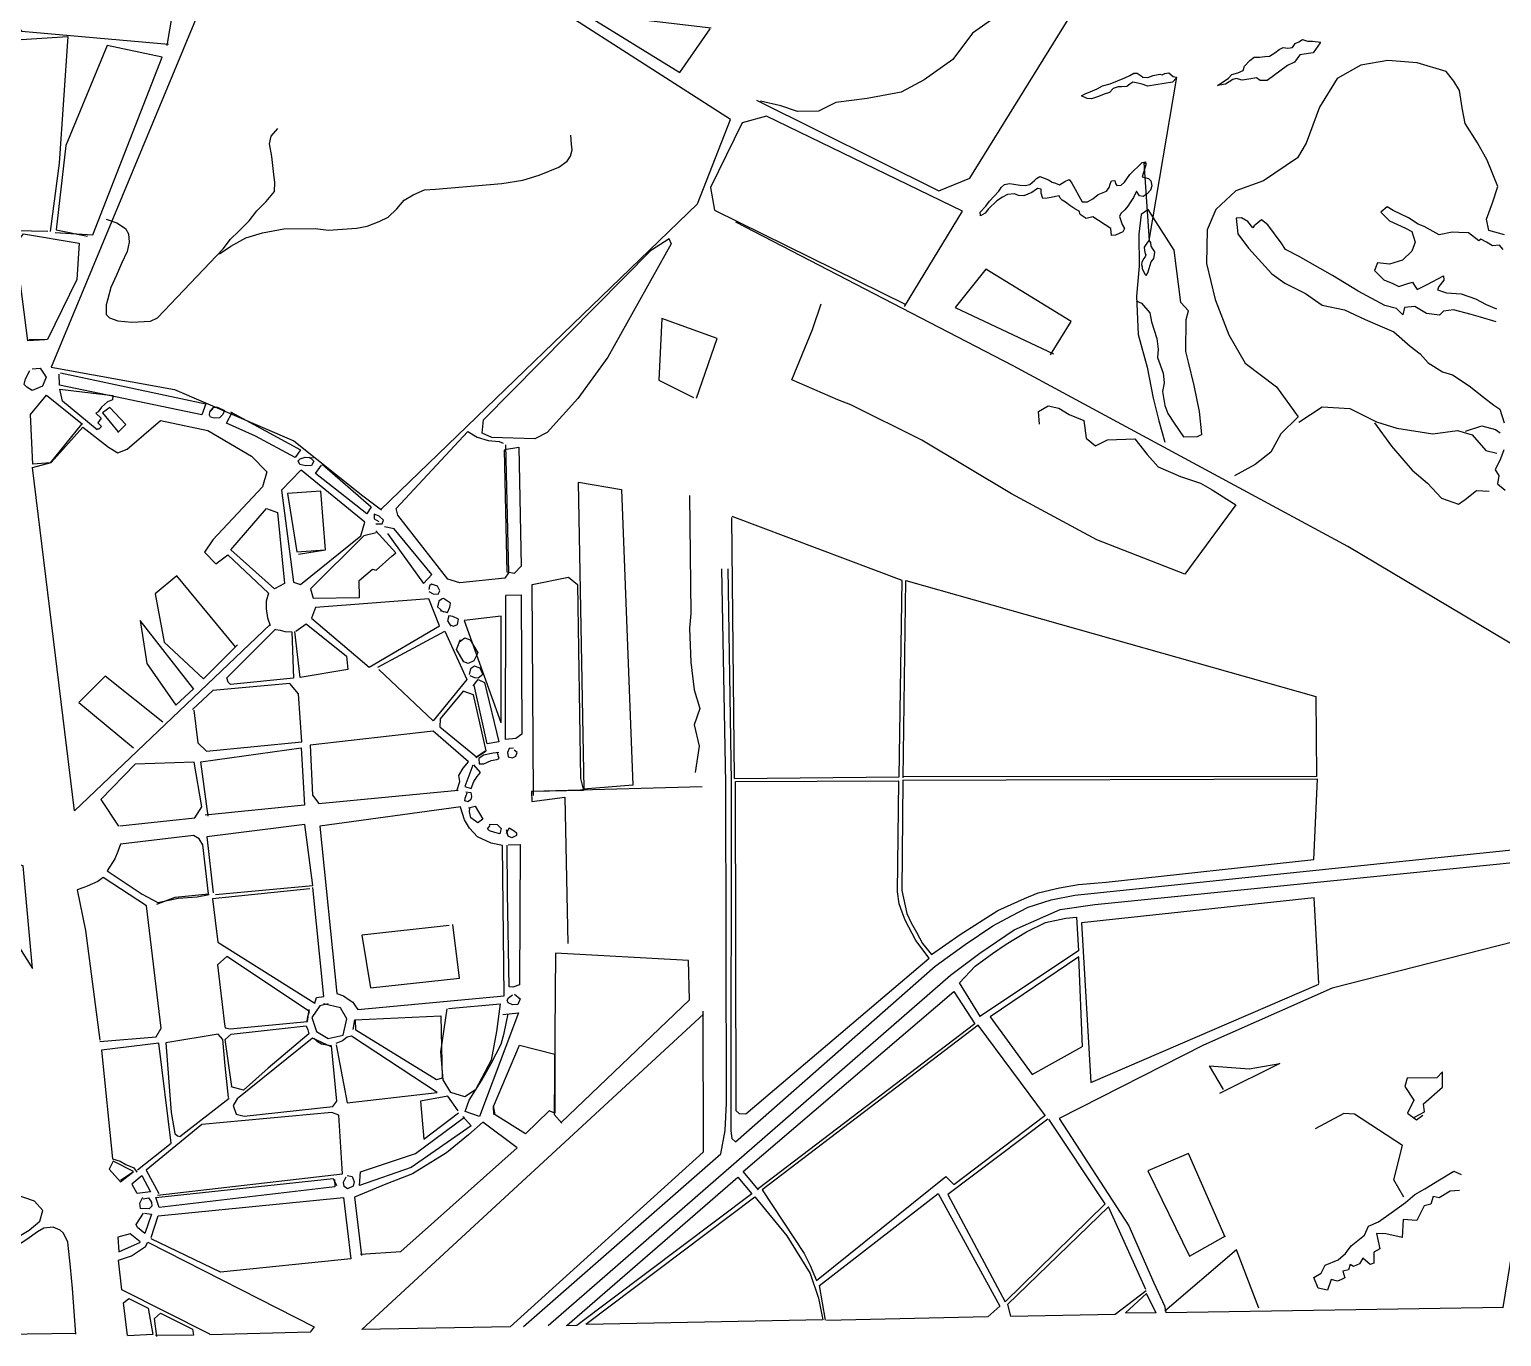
# Model space of a CAD drawing. Extents: x 636897 to 643904, y 804876 to 807482.
# Drawn here: x 640889 to 642666, y 804941 to 806518 of the extents above; entities that cross this region are included whole.
import ezdxf

# ---------------------------------------------------------------- set-up
doc = ezdxf.new("R2010")
doc.units = 0
doc.layers.get('0').update_dxf_attribs({"linetype": 'CONTINUOUS'})

msp = doc.modelspace()

# ---------------------------------------------------------------- linework, layer by layer
at = {"color": 1}
for points in [[(641766.59, 806432.51), (641986.41, 806323.06), (642024.12, 806338.31), (642190.53, 806607.7), (642147.53, 806632.92), (642129.77, 806615.4), (642103.93, 806584.66), (642083.65, 806562.14), (642054.22, 806532.19), (642027.34, 806513.26), (642003.55, 806481.7), (641969.03, 806457.17), (641941.14, 806442.22), (641900.29, 806434.69), (641862.26, 806429.7), (641841.37, 806419.22), (641815.92, 806419.1), (641795.83, 806425.84), (641771.54, 806431.55)], [(641055.43, 806498.7), (641064.71, 806552.85), (641057.8, 806570.04), (640889.53, 806590.59), (640876.14, 806582.89), (640867.42, 806533.21), (640879.9, 806515.72), (641056.95, 806500.3)], [(641313.11, 805938.31), (641695.27, 806307.6), (641735.38, 806409.34), (641526.96, 806542.66), (641111.39, 806582.13), (640915.45, 806110.57), (641064.29, 806083.5), (641208.24, 806021.55), (641291.5, 805955.34), (641314.01, 805938.11)], [(641711.78, 806519.65), (641557.83, 806537.68), (641674.2, 806466.1), (641710.69, 806518.73)], [(640911.39, 806274.18), (640871.94, 806274.94), (640853.97, 806408.78), (640866.82, 806504.9), (640935.53, 806509.6), (640925.05, 806356.51), (640914.51, 806274.27)], [(640920.55, 806273.09), (640965.85, 806270.04), (641049.57, 806484.29), (640983.05, 806498.36), (640933.18, 806377.89), (640921.59, 806276.01), (640959.43, 806268.54)], [(642669.16, 806270.09), (642650.24, 806275.3), (642647.36, 806288.84), (642654.78, 806308.5), (642661.08, 806328.57), (642648.25, 806360.32), (642636.43, 806381.17), (642621.63, 806404.6), (642618.14, 806423.25), (642614.8, 806444.36), (642608.2, 806455.31), (642598.68, 806467.07), (642563.96, 806477.6), (642528.36, 806480.5), (642495.71, 806474.79), (642467.41, 806458.72), (642445.93, 806424.32), (642429.66, 806380.72), (642419.27, 806362.97), (642378.38, 806335.34), (642344.81, 806323.35), (642320.74, 806300.48), (642310.56, 806276.27), (642309.38, 806235.37), (642320.12, 806191.94), (642336.64, 806149.36), (642356.03, 806115.13), (642394.21, 806086.85), (642420.13, 806050.59), (642419.93, 806049.91), (642399.11, 806030.06), (642387.3, 806008.03), (642368.12, 805992.91), (642343.32, 805979.18)], [(641945.23, 806183.54), (642015.09, 806298.72), (641778.81, 806413.24), (641749.14, 806405.17), (641710.94, 806327.15), (641715.82, 806299.84), (641946.94, 806185.82)], [(640981.92, 806288.8), (640994.77, 806284.74), (641005.26, 806277.71), (641009.04, 806271.35), (641009.81, 806261.11), (641007.25, 806250.09), (641000.35, 806235.36), (640994.32, 806221.32), (640987.42, 806206.37), (640983.83, 806192.86), (640982.05, 806185.44), (640981.97, 806173.83), (640985.89, 806169.93), (640996.05, 806166.23), (641013.07, 806164.76), (641035.58, 806165.92), (641043.94, 806169.75), (641123.03, 806253.07), (641132.03, 806264.96), (641142, 806274.65), (641154.33, 806287.09), (641163.78, 806299), (641174.81, 806310.29), (641184.92, 806322.44), (641185.47, 806333.18), (641183.94, 806346.52), (641181.8, 806364.76), (641178.87, 806379.85), (641180.81, 806389.07), (641189.22, 806398.49)], [(641118.75, 806247.35), (641132.53, 806256.27), (641150.29, 806266.65), (641170.64, 806272.65), (641196.38, 806277.48), (641233.89, 806277.55), (641250.25, 806275.61), (641284.11, 806278.01), (641296.75, 806280.64), (641311.32, 806286.01), (641322.09, 806291.27), (641332.71, 806301.42), (641341.32, 806311.74), (641352.27, 806318.34), (641366.15, 806324.36), (641379.29, 806325.22), (641459.23, 806331.98), (641484.55, 806336.13), (641504.23, 806342.11), (641528.04, 806351.79), (641538.09, 806358.8), (641542.14, 806364.96), (641544.12, 806372.83), (641543.47, 806379.51), (641542.46, 806390.2)], [(642303.78, 806029.53), (642301.13, 806056.91), (642294.79, 806088.2), (642287.66, 806116.33), (642284.79, 806129.42), (642285.15, 806167.84), (642287.72, 806178.42), (642278.48, 806188.4), (642270.47, 806251.57), (642239.01, 806300.6), (642230.93, 806294.54), (642228.11, 806270.78), (642228.19, 806232.38), (642225.09, 806195.88), (642227.21, 806149.72), (642238.05, 806110.31), (642245.25, 806072.8), (642251.91, 806045.54), (642259.41, 806020.1)], [(642667.71, 806252.4), (642663.3, 806257.63), (642654.84, 806256.91), (642647.55, 806261.37), (642640.52, 806264.95), (642638.35, 806262.87), (642625.55, 806272.3), (642613.92, 806272.83), (642605.86, 806273.47), (642590.11, 806270.07), (642572.16, 806280), (642565.14, 806283.13), (642553.29, 806290.58), (642534.7, 806299.6), (642527.64, 806304.07), (642519.81, 806297.34), (642530.18, 806287.17), (642549.66, 806278.18), (642557.38, 806274.18), (642561.36, 806261.13), (642557.45, 806250.51), (642546.18, 806239.66), (642530.26, 806234.7), (642515.91, 806236.48), (642512.19, 806226.99), (642523.48, 806215.95), (642534.56, 806211.39), (642541.83, 806207.59), (642551.1, 806210.79), (642558.18, 806213.02), (642560.54, 806209.07), (642563.81, 806204.26), (642575.91, 806210.22), (642595.46, 806220.66), (642595.84, 806215.54), (642590.06, 806207.54), (642588.4, 806203.69), (642599.22, 806200.24), (642616.68, 806199), (642634.07, 806192.84), (642647.01, 806186.1), (642659.45, 806180.91)], [(642760.32, 805726.96), (642480.2, 805893.92), (642076.31, 806112.17), (641741.5, 806285.46)], [(642659.05, 806165.27), (642640.12, 806170.7), (642629.07, 806174.15), (642607.47, 806179.5), (642595.68, 806177.79), (642590.69, 806173.17), (642575.22, 806175.14), (642561.11, 806183.63), (642548.42, 806182.57), (642546.46, 806173.57), (642538.63, 806181.14), (642524.9, 806184.73), (642492.42, 806202.25), (642461.46, 806220.93), (642431.89, 806238.09), (642421.22, 806243.79), (642405.09, 806252.44), (642399.49, 806260.3), (642383.4, 806282.13), (642376.06, 806288.15), (642366.91, 806280.94), (642365.42, 806278.66), (642359.6, 806286.07), (642351.86, 806290.74), (642345.41, 806290.09), (642347.56, 806271.4), (642360.38, 806254.16), (642372.19, 806240.69), (642388.6, 806222.89), (642403.91, 806211.76), (642428.87, 806199.36), (642448.96, 806185.26), (642476.16, 806179.41), (642501.09, 806167.91), (642518.74, 806160.42), (642535.5, 806152.91), (642555.24, 806135.66), (642567.36, 806126.66), (642577.08, 806115.8), (642594.39, 806104.96), (642606.35, 806101.09), (642626.64, 806087.88), (642643.82, 806074.12), (642656.4, 806064.69), (642663.7, 806059.56), (642668.67, 806043.42)], [(640907.9, 806143.56), (640887.45, 806142.13), (640872.38, 806258.24), (640882.06, 806271.41), (640949.18, 806260.03), (640946.32, 806216.07), (640911.24, 806143.87), (640888.75, 806143.51)], [(641660.83, 806265.74), (641663.5, 806259.12), (641587.16, 806122.52), (641550.99, 806072.7), (641514.09, 806031.57), (641499.14, 806023.96), (641447.06, 806025.45), (641435.51, 806030.9), (641437.01, 806047.02), (641639.82, 806252.12), (641661.28, 806265.75)], [(642121.46, 806125.19), (642146.32, 806165.5), (642043.4, 806228.82), (642006.45, 806182.33), (642124.77, 806126.41)], [(642108.23, 806041.48), (642106.85, 806057.07), (642118.7, 806063.7), (642131.3, 806060.74), (642144.03, 806053.33), (642161.46, 806046.06), (642164.36, 806024.71), (642175.81, 806015.47), (642190.1, 806022.84), (642223.11, 806024.09), (642237.78, 806004.9), (642251.42, 805990.14), (642278.35, 805978.48), (642302.28, 805970.3), (642316.38, 805962.26), (642334.14, 805951.2), (642345.08, 805944.18), (642283.39, 805860.51), (642177.13, 805902.07), (642074.24, 805957.57), (641966.13, 806022.29), (641880.39, 806064.94), (641864.78, 806071.15), (641809.09, 806095.31), (641834.22, 806155.72), (641844.63, 806186.86)], [(642224.6, 806190.28), (642231.16, 806187.59), (642241.12, 806176.06), (642243.25, 806165.19), (642249.47, 806144.84), (642251.21, 806132.16), (642250.41, 806122.09), (642257.47, 806103.33), (642258.51, 806091.53), (642256.38, 806081.19), (642259.37, 806064.09), (642263.02, 806054.6), (642270.75, 806043.01), (642282, 806026.16), (642298.73, 806026.69), (642304.44, 806029.55)], [(641694.11, 806073.17), (641719.33, 806144.97), (641652.48, 806169), (641648.56, 806094.52), (641690.52, 806073.73)], [(642421, 806044.14), (642449, 806062.66), (642482.35, 806060.36), (642514.78, 806044.4), (642539.37, 806036.68), (642582.68, 806029.78), (642612.25, 806033.83), (642630.28, 806028.59), (642646.5, 806009.9), (642660, 806006.52)], [(641179.96, 805800.06), (640943.71, 805575.14), (640893, 805989.47), (640915.35, 805995.18), (640953.88, 806037.84), (640984.81, 806013.7), (640995.9, 806006.86), (641007.36, 806011.4), (641047.44, 806046.08), (641104.78, 806033.99), (641157.27, 806003.07), (641175.81, 805984.17), (641170.72, 805966), (641110.69, 805902.05), (641100.38, 805887.31), (641114.12, 805872.96), (641128.75, 805884.04), (641177.64, 805837.65), (641174.99, 805828.22), (641174.79, 805818.64), (641176.63, 805808), (641179.99, 805798.73)], [(641463.64, 806016.59), (641467.36, 805862.4), (641463.1, 805855.8), (641408.57, 805850.07), (641394.35, 805854.76), (641333.65, 805931.91), (641331.85, 805939.67), (641418.47, 806032.82), (641429.41, 806026.02), (641442.94, 806021.75), (641455.93, 806020.6), (641460.9, 806018.74)], [(642512.36, 806043.43), (642532.89, 806015.27), (642557.92, 805986.13), (642576.27, 805970.63), (642593.15, 805952.17), (642613.47, 805944.99), (642621.78, 805950.61), (642635.28, 805961.76), (642650.5, 805960.67)], [(642621.88, 806033.02), (642641.78, 806039.45), (642658.44, 806035.06), (642663.93, 806030.99)], [(642668.36, 806010.8), (642664.24, 805999.73), (642657.73, 805986.58), (642662.19, 805979.57), (642660.71, 805969.7), (642669.89, 805961.95)], [(641214.05, 805884.71), (641246.43, 805890.01), (641241.02, 805960.71), (641200.78, 805957.87), (641211.97, 805887.55), (641246.21, 805890.01)], [(641558.84, 805601.1), (641551.92, 805971.8), (641603.55, 805962.92), (641617.42, 805606.06), (641557.73, 805601.06)], [(641685.74, 805955.67), (641687.53, 805813.03), (641685.63, 805795.33), (641687.36, 805754.29), (641691.52, 805721.15), (641698.04, 805698.58), (641691.51, 805678.72), (641697.45, 805653.01), (641692.42, 805621.36)], [(641138.11, 805773.13), (641067.27, 805858.6), (641041.11, 805836.75), (641051.77, 805778.45), (641099.48, 805734.25), (641140.29, 805775.19)], [(641497.45, 805593.37), (641495.94, 805848.34), (641539.66, 805857.08), (641550.43, 805848.04), (641554.42, 805613.91), (641558, 805599.51), (641496.41, 805598.25)], [(641299.14, 805748.38), (641384.04, 805798.27), (641371.39, 805830.69), (641234.44, 805820.42), (641229.66, 805807.38), (641299.36, 805748.39)], [(641087.77, 805721.92), (641023.01, 805804.87), (641030.83, 805752.95), (641065.78, 805702.63), (641087.1, 805722.12)], [(641186.58, 805793.78), (641191.94, 805793.03), (641197.33, 805791.39), (641205.8, 805791.16), (641207.94, 805735.08), (641131.74, 805727.3), (641128.99, 805730.35), (641127.51, 805735.65), (641186.12, 805794.21)], [(641309.61, 805748.43), (641390.67, 805791.76), (641417.15, 805733.43), (641376.57, 805683.58), (641310.8, 805745.57)], [(641050.28, 805682.18), (640980.89, 805737.39), (640948.75, 805705.81), (641015, 805651.18)], [(641087.55, 805696.52), (641092.59, 805657.22), (641102.88, 805647.02), (641218.18, 805658.5), (641214, 805716.09), (641203.43, 805728.51), (641110.54, 805720.29), (641086.19, 805697.37)], [(641427.85, 805639.48), (641440.33, 805647.61), (641424.98, 805714.92), (641412.84, 805719.28), (641384.75, 805686.02), (641384.56, 805676.22), (641428.94, 805640.18), (641439.22, 805647.58)], [(641405.07, 805599.01), (641408.56, 805610.24), (641407.25, 805617.78), (641412.59, 805626.39), (641419.07, 805634.13), (641376.45, 805671.11), (641227.87, 805654.3), (641231.01, 805594.02), (641238.63, 805583.75), (641406.82, 805600.17)], [(641104.93, 805568.44), (641096.08, 805634.37), (641217.26, 805651.13), (641221.08, 805581.73), (641101.33, 805569.91)], [(640998.32, 805556.75), (641088.72, 805566.68), (641097.28, 805579.83), (641088.07, 805633.94), (641017.08, 805631.19), (640975.65, 805588.68), (640996.98, 805556.71)], [(641701.22, 805604), (641495.06, 805598.43), (641495.44, 805586.38), (641535.48, 805591.43), (641539, 805414.9)], [(641409.8, 805579.76), (641239.78, 805556.6), (641260.21, 805354.65), (641268.3, 805351.97), (641275.11, 805347.02), (641279.65, 805344.02), (641282.21, 805339.64), (641285.67, 805335.27), (641462.1, 805351.69), (641460.24, 805533.41), (641446.37, 805535.94), (641429.91, 805543.53), (641420.5, 805553.98), (641414.22, 805564.06), (641409.37, 805579.52)], [(641113.85, 805474.23), (641231.41, 805485.1), (641221.69, 805558.36), (641103.57, 805543.68), (641111.14, 805475.94)], [(641043.1, 805462.58), (641065.16, 805470.73), (641105.37, 805474.9), (641098.48, 805533.97), (641094.05, 805541.43), (641087.27, 805545.26), (640999.11, 805534.71), (640996, 805525.95), (640992.23, 805516.94), (640983.25, 805502.67), (641025.19, 805474.59), (641044.17, 805464.39), (641068.98, 805469.49), (641091.66, 805471.2), (641106.28, 805474.26)], [(640857.58, 805515.55), (640823.13, 805495.31), (640892.93, 805384.83), (640881.8, 805508.81), (640857.81, 805515.33)], [(640974.15, 805296.83), (641042.39, 805302.4), (641048.13, 805312.8), (641030.69, 805460.25), (640978.11, 805494.52), (640971.77, 805489.9), (640959, 805484.22), (640955.04, 805482.55), (640946.87, 805479.89), (640957.07, 805430.48), (640974.12, 805298.17)], [(642444.91, 805366.7), (642439.67, 805469.93), (642158.57, 805439.9), (642169.97, 805247.1), (642444.94, 805365.81)], [(642036.85, 805326.44), (642011.44, 805367.63), (642030.46, 805387.65), (642051.42, 805402.83), (642068.04, 805414.07), (642092.58, 805429.13), (642115.46, 805440.12), (642139.86, 805445.57), (642152.77, 805446.64), (642154.93, 805406.29), (642036.16, 805326.87)], [(642667.52, 804975.74), (642741.85, 805432.73), (642461.39, 805361.19), (642306.11, 805292.23), (642131.8, 805203.7), (642216.03, 805074.14), (642246.1, 805005.41), (642259.03, 804977.68), (642260.62, 804969.69), (642667.74, 804975.97)], [(641224.55, 805321.42), (641225.07, 805327), (641227.37, 805332.86), (641127.62, 805399.3), (641116.07, 805389.42), (641124.64, 805317.47), (641125.41, 805313.26), (641131.47, 805311.86), (641224.78, 805320.98), (641226.86, 805335.29)], [(641530.91, 805199.12), (641685.86, 805347.07), (641684.63, 805394.27), (641524.24, 805403.21), (641522.43, 805208.48), (641531.61, 805198.03)], [(642159.91, 805290.11), (642155.39, 805398.72), (642048.68, 805326.37), (642099.33, 805256.72), (642159.02, 805290.08)], [(641769.16, 805117.75), (641750.39, 805139.71), (642004.63, 805356.92), (642030.18, 805318.2), (641768.68, 805118.85)], [(641279.83, 805311.29), (641281.76, 805322.7), (641385.87, 805327.87), (641387.4, 805252.62), (641380.33, 805250.43), (641282.97, 805310.48), (641282.64, 805323.39)], [(641701.9, 805333.14), (641702.09, 805162.99), (641469.31, 804952.26), (641290.31, 804949.1), (641702.45, 805329.81)], [(642115.4, 805206.98), (642034.04, 805316.31), (641773.62, 805117.89), (641824.04, 805041.09), (641831.2, 805026.35), (641839.14, 805008.29), (641995.1, 805133.76), (642004.78, 805124.01), (642114.49, 805207.4)], [(641129.62, 805229.17), (641125.51, 805267.15), (641122.67, 805298.93), (641117.15, 805305.47), (641053.94, 805295.13), (641060.15, 805211.09), (641064.59, 805185.82), (641068.02, 805182.79), (641070.71, 805181.97), (641130.31, 805228.3)], [(641133.5, 805242.41), (641125.56, 805299.23), (641132.74, 805305.66), (641223.36, 805315.6), (641225.27, 805310.75), (641226.51, 805305.88), (641177.25, 805264.72), (641147.66, 805237.88), (641132.84, 805242.17)], [(641253.43, 805290.1), (641230.88, 805300.65), (641140.13, 805227.66), (641135.22, 805219.52), (641138.83, 805209.14), (641148.48, 805206.5), (641255.54, 805218.21), (641260.27, 805224.57), (641253.84, 805291.67), (641248.03, 805292.41), (641241.76, 805293.58), (641237.02, 805296.13), (641232.44, 805300.91)], [(641259.6, 805292.71), (641272.57, 805222.66), (641381.39, 805235.31), (641277.82, 805303.21), (641272.5, 805301.96), (641267.27, 805297.59), (641259.12, 805294.26)], [(641019.63, 805141.87), (641060.22, 805174.12), (641045.26, 805294.68), (640976.43, 805286.2), (640989.44, 805155.12), (640998.87, 805152.24), (641005.44, 805148.18), (641015.12, 805144.2), (641019.04, 805138.96)], [(641449.81, 805208.59), (641449.1, 805218.37), (641480.81, 805292.26), (641523.19, 805281.56), (641523.27, 805210.28), (641516.29, 805213), (641488.06, 805185.31), (641451.38, 805208.18), (641449.3, 805219.27)], [(642329.9, 805238.71), (642313.37, 805267.22), (642361.05, 805263.58), (642397.91, 805270.32), (642325.14, 805233.87)], [(642560.72, 805205.53), (642572.8, 805211.93), (642571.39, 805221.49), (642594.44, 805241.42), (642594.29, 805260.17), (642587.37, 805253.03), (642551.66, 805252.36), (642549.07, 805242.45), (642559.86, 805225.82), (642552.09, 805210.39), (642563.07, 805202.03), (642570.48, 805207.84)], [(641044.04, 805111.32), (641267.01, 805137.2), (641262.49, 805207.92), (641254.17, 805211.04), (641097.28, 805196.47), (641030.34, 805141.48), (641045.56, 805113.15)], [(642547.67, 805108.87), (642535.41, 805129.7), (642546.17, 805171.13), (642488.04, 805209.05), (642475.28, 805209.99), (642440.81, 805191.27)], [(641288.93, 805039.99), (641337.63, 805043.27), (641477.81, 805168.56), (641436.45, 805199.55), (641419.26, 805183.95), (641392.43, 805162.31), (641351.44, 805136.96), (641319.47, 805124.54), (641281.56, 805109.07), (641289.86, 805038.45)], [(642118.2, 805203.05), (641997.34, 805112.17), (642066.83, 804982.59), (642187.5, 805100.93), (642119.32, 805203.08)], [(640817.32, 805025.96), (640888.83, 805069.18), (640901.93, 805079.75), (640905.39, 805092.76), (640895.31, 805104.08), (640736.95, 805158.45), (640817.53, 805026.41)], [(642331.9, 805060.8), (642287.66, 805161.46), (642238.96, 805140.51), (642288.86, 805037.56), (642332.31, 805062.15)], [(642614.86, 805117.01), (642603.5, 805116.2), (642590.12, 805108.19), (642583.16, 805109.54), (642580.09, 805100.51), (642572.12, 805098.25), (642563.52, 805080.56), (642546.95, 805082.05), (642545.63, 805060.13), (642526.07, 805064.43), (642514.88, 805064.97), (642518.59, 805046.33), (642511.57, 805042.31), (642511.31, 805029.35), (642506.9, 805027.43), (642498.39, 805035.42), (642494.15, 805028.37), (642486.88, 805025.23), (642482.78, 805027.79), (642480.75, 805021.25), (642473.87, 805019.69), (642476.36, 805011.51), (642472.63, 805009.38), (642467.78, 805007.44), (642459.9, 805009.65), (642455.39, 804996.78), (642444.15, 804999.11), (642439.27, 805012.13), (642448.05, 805017.1), (642452.66, 805026.84), (642468.54, 805033.15), (642477.23, 805041.01), (642484.08, 805050.16), (642500.2, 805063.17), (642505, 805073.81), (642517.12, 805079.11), (642532.41, 805090.08), (642549.66, 805102.46), (642560.97, 805112.19), (642573.04, 805119.05), (642590.57, 805129.64), (642607.88, 805140.24), (642616.72, 805136.05)], [(641538.24, 804954.42), (641743.9, 805133.03), (641760.83, 805112.8), (641549.65, 804953.88), (641536.93, 804953.48)], [(641036.25, 805060.11), (641044.7, 805086.39), (641268.21, 805108.28), (641277.27, 805034.56), (641119.77, 805018.19), (641036.07, 805058.55)], [(641560.53, 804955.79), (641764.74, 805109.12), (641803.29, 805062.1), (641831.28, 805016.75), (641841.59, 804987.15), (641846.44, 804960.73), (641561.22, 804955.14)], [(641850.02, 804960.39), (641842.68, 805002.14), (641985.92, 805113.15), (642060.3, 804977.25), (642045.73, 804964.52), (641850.92, 804960.2)], [(642236.31, 804997.28), (642191.19, 805097.25), (642069.61, 804979.33), (642073.17, 804965.37), (642199.49, 804967.77), (642236.78, 804996.41)], [(640945.21, 804943.66), (640941.15, 804998.79), (640938.95, 805024.34), (640935.51, 805054.76), (640930.57, 805065.33), (640926.24, 805069.23), (640917.91, 805072.81), (640906.81, 805071.64), (640898.91, 805066.98), (640886.22, 805057.98), (640843.04, 805030.4), (640820.46, 805016.24), (640751.05, 804969.3), (640767.98, 804942.33), (640945.85, 804944.57)], [(641106.8, 804943.45), (641000.92, 804997.04), (640996.64, 805033.01), (641012.55, 805038.11), (641029.18, 805049.23), (641032.17, 805054.44), (641233.08, 804952.55), (641228.13, 804945.96), (641106.82, 804942.56)], [(642372.56, 804974.76), (642345.79, 805045.15), (642259.23, 804971.21)], [(641007.49, 804941.97), (641002.9, 804981.28), (641009.43, 804986.79), (641032.46, 804974.92), (641038.2, 804942.99), (641007.94, 804941.53)], [(642248.8, 804969.09), (642237.12, 804992.62), (642211.73, 804969.27), (642249.01, 804969.55)], [(641042.94, 804940.67), (641040.14, 804962.42), (641047.32, 804969.07), (641086.14, 804949.59), (641087.44, 804942.5), (641041.57, 804941.75)]]:
    msp.add_lwpolyline(points, dxfattribs=at)
at = {"color": 4}
for points in [[(642446.85, 806501.84), (642438.3, 806489.74), (642424.52, 806487.74), (642422.08, 806487.22), (642415.88, 806478.32), (642407.3, 806474.25), (642382.85, 806456.29), (642374.36, 806456.47), (642370.02, 806459.46), (642360.46, 806458.05), (642352.46, 806456.9), (642345.25, 806458.91), (642341.5, 806457.45), (642332.52, 806452.03), (642322.75, 806450.16), (642328.44, 806453.92), (642336.09, 806459.07), (642340.19, 806463.66), (642347.27, 806465.67), (642353.88, 806468.56), (642355.51, 806473.75), (642361.77, 806480.64), (642367.01, 806484.38), (642373.7, 806484.59), (642379.93, 806485.23), (642385.5, 806485.85), (642391.85, 806489.85), (642397.31, 806493.81), (642402.14, 806496.2), (642407.53, 806495.25), (642413.31, 806496.32), (642416.74, 806500.9), (642420.92, 806502.82), (642425.51, 806505.86), (642431.39, 806503.59), (642437.41, 806503.78), (642447.49, 806502.76)], [(642273.56, 806459.34), (642268.35, 806454.49), (642238.58, 806449.54), (642233.16, 806451.38), (642226.64, 806452.96), (642220.57, 806454.33), (642217.07, 806451.99), (642213.36, 806449.19), (642207.12, 806448.77), (642203.1, 806448.87), (642197.14, 806446.67), (642192.6, 806441.84), (642185.97, 806439.63), (642179.12, 806437.18), (642170.96, 806434.02), (642165.58, 806434.74), (642158.56, 806437.65), (642163.17, 806440.25), (642172, 806443.65), (642177.5, 806446.06), (642184.08, 806449.84), (642193.16, 806452.36), (642202.2, 806455.99), (642211.03, 806459.39), (642217.19, 806462.26), (642222.02, 806465.1), (642226.04, 806465), (642230.83, 806461.8), (642232.88, 806460.52), (642238.7, 806460.04), (642245.11, 806462.25), (642253.09, 806464.06), (642256.24, 806463.27), (642259.32, 806464.7), (642264.21, 806465.52), (642269.49, 806461), (642273.3, 806460.45), (642240.18, 806263.12), (642236.74, 806258.77), (642234.18, 806255.12), (642234.74, 806251.34), (642235.76, 806247.35), (642236.47, 806246.04), (642235.43, 806243.55), (642233.72, 806241.26), (642231.41, 806236.5), (642231.03, 806234.48), (642232.02, 806231.38), (642232.08, 806229.37), (642233.78, 806224.96), (642235.65, 806222.34), (642236.59, 806221.03), (642238.72, 806224.22), (642240.56, 806229.64), (642242.99, 806237.53), (642246.22, 806241.43), (642246.97, 806245.92), (642247.08, 806249.72), (642244.96, 806253), (642242.63, 806256.28), (642242.26, 806260.96), (642240.64, 806262.69), (642234.55, 806357.41), (642236.61, 806355.68), (642231.96, 806340.13), (642239.39, 806338.13), (642242.38, 806335.32), (642243.7, 806329.11), (642241.85, 806323.92), (642237.97, 806319.55), (642233.16, 806316.27), (642228.67, 806317.03), (642224.91, 806322.94), (642224.1, 806320.23), (642221.58, 806315.02), (642217.3, 806309.3), (642214.54, 806304.75), (642210.88, 806300.17), (642206.33, 806295.78), (642204.43, 806292.15), (642206.37, 806287.52), (642207.86, 806282.65), (642210.47, 806277.6), (642208.81, 806273.75), (642199.78, 806269.67), (642195.1, 806269.3), (642194.17, 806277.76), (642172.29, 806291.81), (642164.31, 806289.78), (642157.24, 806294.47), (642155.77, 806298.66), (642150.77, 806301.41), (642144.61, 806305.68), (642139.58, 806309.32), (642135.26, 806311.87), (642133.17, 806314.48), (642131.75, 806317.12), (642127.31, 806316.31), (642122.2, 806315.25), (642117.32, 806314.21), (642112.2, 806313.82), (642110.21, 806320.24), (642110.05, 806325.37), (642105.78, 806326.13), (642099.01, 806321.23), (642089.32, 806317.13), (642082.83, 806317.59), (642077.86, 806319.45), (642069.62, 806318.74), (642063.46, 806315.65), (642056.46, 806310.96), (642046.71, 806301.5), (642042.41, 806296.23), (642036.7, 806293.15), (642036.56, 806297.61), (642043.48, 806304.75), (642047.54, 806310.68), (642058.99, 806322.87), (642062.41, 806327.67), (642065.88, 806330.91), (642071.88, 806331.99), (642077.27, 806331.04), (642084.89, 806330.16), (642090.71, 806329.67), (642096.48, 806330.75), (642102.13, 806335.84), (642104.52, 806337.92), (642108.46, 806340.5), (642111.62, 806339.26), (642119.08, 806336.59), (642123.19, 806333.6), (642127.47, 806332.39), (642132.22, 806330.53), (642138.79, 806334.53), (642143.86, 806336.7), (642147.12, 806332.56), (642159.67, 806309.73), (642166.14, 806309.93), (642172.5, 806313.48), (642179.04, 806318.6), (642188.73, 806322.92), (642192.17, 806327.27), (642193.58, 806332.23), (642195.05, 806335.18), (642199.05, 806335.75), (642199.83, 806332.2), (642201.25, 806329.57), (642206.59, 806330.18), (642210.5, 806333.65), (642216.92, 806342.79), (642231.87, 806357.32), (642235.86, 806358.34), (642236.2, 806354.56)], [(641485.59, 804952.99), (641723.59, 805160.98), (641728.96, 805189.29), (641730.38, 805222.16), (641729.45, 805608.23), (641724.69, 805866.9)], [(641732.06, 805867.13), (641736.08, 805610.45), (641735.44, 805189.04), (641736.86, 805179.48), (641741.44, 805175.83), (641982.23, 805387.48), (642018.25, 805413.85), (642051.71, 805436.33), (642074.12, 805448.2), (642094.34, 805458.66), (642121.97, 805467.56), (642150.82, 805473.38), (642934.1, 805554.65)], [(641515.25, 804954.14), (642000.88, 805376.68), (642036, 805403.46), (642077.55, 805431.34), (642133.06, 805455.85), (642174.84, 805462.07), (643159.66, 805561.05)]]:
    msp.add_lwpolyline(points, dxfattribs=at)
at = {"color": 3}
for points in [[(640892.44, 806108.51), (640902.44, 806109.21), (640909.4, 806098.26), (640905.01, 806087.46), (640892.45, 806082.24), (640886.12, 806086.08), (640883.14, 806089.34), (640884.51, 806096.5), (640889.83, 806106.44)], [(640926.63, 806103.6), (641102.36, 806066.03), (641097.35, 806052.99), (640925.46, 806088.65), (640925.12, 806101.78)], [(640971.14, 806034.83), (640929.29, 806069.38), (640925.81, 806083.76), (640990.12, 806076.06), (640989.58, 806070.93), (640983.63, 806068.77), (640976.45, 806062.13), (640972.37, 806056.46), (640969.29, 806054.82), (640975.68, 806048.98), (640972.04, 806043.32), (640976.39, 806038.75), (640972.9, 806035.77), (640970.01, 806035.47)], [(640952.27, 806041.47), (640914.29, 805994.86), (640893.62, 805993.44), (640890.52, 806053.25), (640909.74, 806076.67), (640953.16, 806041.72)], [(641107.04, 806057.25), (641111.59, 806062.04), (641116.27, 806061.94), (641124.6, 806058.15), (641122.72, 806053.42), (641118.6, 806049.09), (641112.82, 806048.94), (641107.89, 806049.92), (641106.71, 806052.57), (641107.06, 806056.58), (641110.96, 806060.69)], [(641131.99, 806056.55), (641216.21, 806010.63), (641209.76, 806001.56), (641161.91, 806027.05), (641127.22, 806042.85), (641133.79, 806055.71)], [(641462.65, 806010.95), (641479.94, 806013.84), (641482.74, 805870.1), (641474.28, 805861.42), (641465.78, 805863.21), (641462.45, 806010.06)], [(641227.12, 806001.78), (641232.37, 805997.02), (641229.61, 805991.61), (641222.71, 805991.43), (641215.55, 805993.03), (641213.43, 805997.42), (641215.82, 805999.93), (641222.22, 806001.88), (641231.82, 806001.01)], [(641242.7, 805993.28), (641301.46, 805941.8), (641296.34, 805933.43), (641264.29, 805958.88), (641234.31, 805982.15), (641241.62, 805992.14)], [(641216.84, 805986.16), (641193.64, 805961.96), (641207.84, 805851.01), (641216.38, 805848.12), (641289.22, 805906.98), (641294.15, 805923.36), (641217.28, 805986.17)], [(641175.51, 805939.9), (641188.77, 805934.9), (641196.98, 805849.4), (641184.89, 805843.08), (641132.27, 805889.81), (641175.51, 805939.68)], [(641307.11, 805921.47), (641315.12, 805921.45), (641316.34, 805925.93), (641311.33, 805930.48), (641305.47, 805933.22), (641305.29, 805931.44), (641305.4, 805927.43), (641310.83, 805924.01)], [(641736.37, 805929.12), (641739.76, 805614.14), (641938.67, 805616.13), (641942.19, 805852.94), (641737.23, 805930.04)], [(641307.62, 805910.35), (641292.78, 805907.07), (641228.31, 805843.08), (641231.49, 805831.81), (641287.58, 805832.36), (641287.28, 805852.83), (641303.39, 805866.83), (641307.66, 805865.38), (641326.59, 805882.34), (641331.38, 805886.47), (641307.33, 805912.79)], [(641321.21, 805909.81), (641364.61, 805849.48), (641375.02, 805860.21), (641329.53, 805915.36), (641317.67, 805917.73)], [(641943.62, 805614.72), (641946.65, 805853.08), (642441.43, 805712.94), (642442.44, 805616.51), (641943.14, 805616.04)], [(641371.32, 805839.63), (641376.51, 805836.87), (641382.32, 805836.35), (641384.43, 805840.63), (641381.84, 805846.13), (641374.43, 805848.62), (641372.04, 805846.55), (641371.26, 805842.08)], [(641385.05, 805816.61), (641393.57, 805814.38), (641396.52, 805820.69), (641397.28, 805825.83), (641389.12, 805831.4), (641387.13, 805830.91), (641383.42, 805827.92), (641381.59, 805821.19), (641389.1, 805814.93)], [(641463.6, 805835.32), (641482.73, 805835.81), (641483.27, 805667.52), (641476.06, 805662.44), (641463.63, 805661.01), (641464.29, 805834.67)], [(641210.7, 805791.87), (641223.16, 805800.87), (641271.8, 805761.83), (641273.56, 805745.62), (641215.92, 805735.9), (641209.59, 805791.62)], [(641396.4, 805799.53), (641401.11, 805797.87), (641405.96, 805800), (641406.91, 805806.26), (641400.37, 805809.65), (641395.45, 805810.2), (641393.6, 805804.36), (641397.78, 805797.79)], [(641458.43, 805681.13), (641458.69, 805810.04), (641414.07, 805804.66), (641458.2, 805681.57)], [(641407.62, 805778.67), (641414.61, 805783.97), (641421.13, 805781.47), (641430.21, 805765.89), (641425.57, 805755.98), (641418.52, 805752.9), (641413.35, 805754.78), (641404.51, 805769.69), (641409.32, 805781.61)], [(641420.67, 805738.49), (641426.53, 805735.97), (641430.77, 805735.41), (641436.22, 805739.78), (641433.14, 805747.05), (641426.18, 805749.54), (641421.36, 805746.3), (641419.98, 805739.58)], [(641424.79, 805725.68), (641430.59, 805733.62), (641438.26, 805729.81), (641455.69, 805658.13), (641441.72, 805655.77), (641434.69, 805686.75), (641426.09, 805726.83)], [(641455.57, 805645.44), (641448.9, 805644.82), (641437.18, 805642.07), (641431.71, 805638.14), (641432.09, 805631.92), (641437.44, 805631.61), (641446.47, 805635.63), (641453.33, 805637.14), (641456.2, 805638.33), (641454.03, 805644.73)], [(641473.47, 805650.57), (641468.13, 805650.21), (641466.25, 805645.49), (641467.06, 805640.17), (641472.21, 805638.96), (641476.38, 805641.07), (641477.83, 805645.56), (641474.2, 805648.14)], [(641424.35, 805630.16), (641414.77, 805604.32), (641422.17, 805602.06), (641425.52, 805610.6), (641429.6, 805616.5), (641433.47, 805621.49), (641425.67, 805630.64)], [(641740.77, 805610.37), (641741.6, 805213.35), (641745.51, 805209.68), (641753.56, 805209.48), (641974.79, 805397.07), (641958.93, 805418.46), (641945.88, 805443.06), (641942.22, 805452.78), (641938.78, 805462.94), (641936.76, 805477.39), (641938.38, 805610.98), (641741.45, 805610.17)], [(641943.06, 805611.35), (641942.08, 805478.9), (641947.86, 805451.17), (641953.13, 805439.72), (641959.5, 805428.75), (641966.86, 805414.91), (641977.77, 805401.63), (642012.52, 805425.72), (642057.84, 805454.61), (642089.99, 805469.24), (642106.29, 805476.23), (642132.24, 805481.95), (642155.11, 805486.02), (642188.52, 805488.85), (642439.1, 805516.36), (642443.43, 805613.41), (641942.6, 805611.78)], [(641415.82, 805598.11), (641422.08, 805597.16), (641422.87, 805592.28), (641422.07, 805588.7), (641418.8, 805585.94), (641414.77, 805586.95), (641415.12, 805590.52), (641417.64, 805596.6)], [(641419.21, 805578.83), (641427.17, 805580.81), (641436.27, 805564.79), (641430.36, 805560.64), (641421.75, 805566.43), (641420.22, 805573.96), (641420.54, 805578.86)], [(641444.21, 805558.77), (641453.57, 805558.56), (641458.6, 805553.57), (641456.75, 805547.29), (641450.92, 805548.92), (641444.64, 805550.98), (641441.9, 805553.36), (641445.14, 805557.23)], [(641464.98, 805547.72), (641468.36, 805554.71), (641474.02, 805551.07), (641477.2, 805548.48), (641477.06, 805545.36), (641471.57, 805542.55), (641466.84, 805544.65), (641464.86, 805552.17)], [(641466.89, 805534.19), (641481.57, 805534.35), (641480.58, 805365.12), (641472.42, 805362.24), (641468.17, 805362.8), (641466.15, 805476.07), (641465.56, 805533.71)], [(641227.59, 805481.07), (641110.14, 805468.7), (641116.82, 805416.55), (641233.59, 805342.97), (641235.64, 805349.7), (641244.74, 805350.83), (641231.11, 805482.49)], [(641395.7, 805436.85), (641290.25, 805425.02), (641300.79, 805361.62), (641408.24, 805373.28), (641400.35, 805437.86)], [(641474.41, 805353.83), (641481.46, 805348), (641478.74, 805341.48), (641472.07, 805340.86), (641466.89, 805343.18), (641465.91, 805346.71), (641467.4, 805349.42), (641472.21, 805353.11)], [(641249.86, 805342.05), (641239.9, 805339.79), (641230.03, 805325.51), (641235.57, 805308.96), (641249.6, 805300.41), (641267.97, 805304.45), (641272.37, 805323.93), (641264.68, 805337.31), (641244.29, 805342.36)], [(641395.16, 805336.44), (641457.12, 805342.26), (641452.86, 805308.75), (641446.41, 805274.08), (641427.73, 805238.43), (641414.59, 805230.07), (641397.77, 805234.98), (641388.46, 805250.55), (641385.59, 805284.32), (641393.39, 805335.94)], [(641460.35, 805329.43), (641479.45, 805331.25), (641432.34, 805206.26), (641415.05, 805212.05), (641420.04, 805225.98), (641435, 805250.19), (641446.5, 805270.3), (641458.38, 805293.31), (641462.04, 805306.76), (641466.79, 805330.04)], [(641406.56, 805213.17), (641394.31, 805230.89), (641361.07, 805224.69), (641365.15, 805178.71), (641406.85, 805210.51)], [(641412.09, 805206.19), (641422.17, 805195.09), (641349.77, 805144.7), (641287.77, 805123.07), (641288.91, 805139.35), (641355.35, 805161.54), (641414.33, 805205.36)], [(640999.31, 805129.24), (641015.06, 805139.89), (640990.25, 805152.38), (640985.39, 805142.46), (640999.36, 805127.24), (641013.97, 805138.97)], [(641012.77, 805125.13), (641024.76, 805135.01), (641035.5, 805115.48), (641019.31, 805113.28), (641013.47, 805124.04)], [(641257.53, 805130.09), (641257.98, 805121.41), (641045.79, 805096.37), (641041.92, 805108.52), (641255.72, 805131.37), (641259.72, 805123.02)], [(641272.54, 805135.15), (641278.81, 805133.75), (641281.2, 805127.35), (641280, 805121.98), (641272.96, 805118.91), (641268.88, 805121.69), (641268.3, 805126.8), (641271.48, 805133.34)], [(641026.6, 805106.79), (641032.8, 805108.06), (641036.49, 805103.03), (641037.06, 805098.15), (641033.81, 805094.73), (641023.34, 805095.13), (641022.5, 805101.56), (641026.32, 805109.01)], [(641028.15, 805089.69), (641036.65, 805088.35), (641028.56, 805064.98), (641019.91, 805072.33), (641018.27, 805075.85), (641026.82, 805089.65)], [(641022.81, 805054.82), (641010.76, 805064.75), (640996.17, 805060.59), (640997.07, 805043.03), (641023.49, 805054.61)]]:
    msp.add_lwpolyline(points, dxfattribs=at)
at = {"color": 5}
msp.add_lwpolyline([(640995.92, 806031.59), (641005.47, 806041.2), (640986.22, 806061.85), (640977.48, 806055.39), (640995.89, 806032.93)], dxfattribs=at)

doc.saveas('drawing.dxf')
